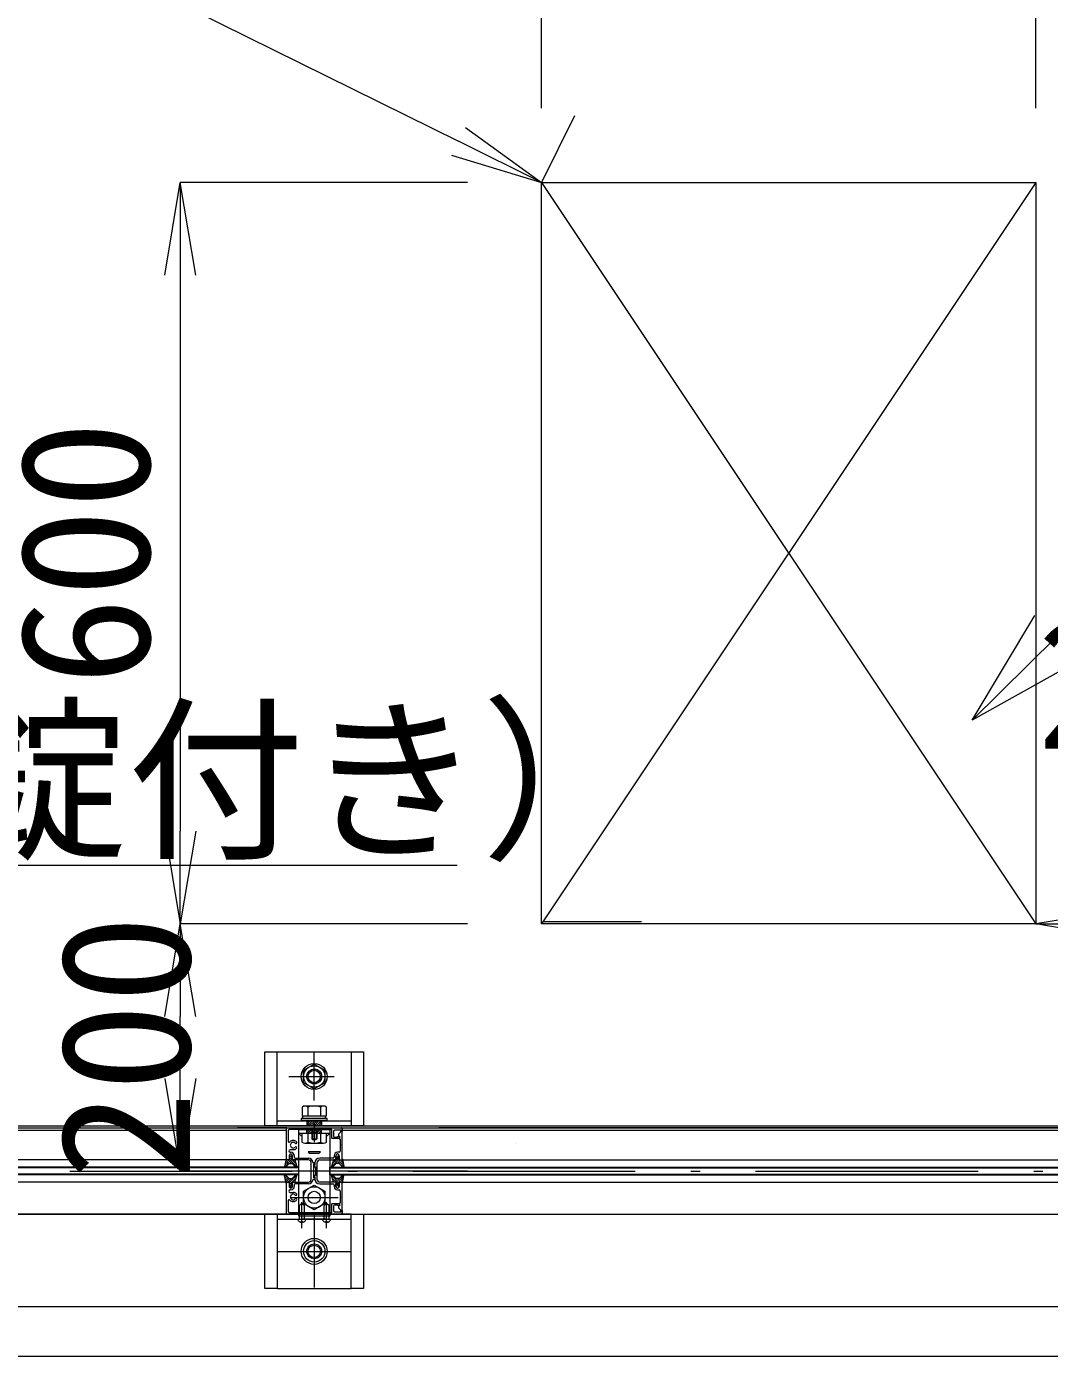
# Model space of a CAD drawing. Header units: millimetres. Extents: x -13466 to 37833, y -11727 to 34084.
# Drawn here: x 9250 to 10077, y 11488 to 12564 of the extents above; entities that cross this region are included whole.
import ezdxf

# ---------------------------------------------------------------- set-up
doc = ezdxf.new("R2010")
doc.units = ezdxf.units.MM
doc.header["$LTSCALE"] = 30
doc.header["$PDSIZE"] = 300
doc.linetypes.add('SXF_一点短鎖線', pattern=[9.25, 6, -1.5, 0.25, -1.5])
for name, color, linetype, lineweight in [('D-BMK', 2, 'SXF_一点短鎖線', 13), ('D-STR-DIM', 7, 'Continuous', 13), ('D-STR-HTXT', 7, 'Continuous', 13), ('D-STR-STR1', 2, 'Continuous', 13), ('D-STR-TXT', 7, 'Continuous', 13)]:
    doc.layers.add(name, color=color, linetype=linetype, lineweight=lineweight)
doc.styles.add('MS ゴシック', font='MS Gothic.ttf')
doc.dimstyles.new('DIM-30-F', dxfattribs={"dimscale": 30, "dimtxt": 3.5, "dimasz": 2.5, "dimexe": 0, "dimexo": 2, "dimgap": 0.8, "dimtad": 1, "dimdec": 0, "dimzin": 0, "dimdsep": 46, "dimtxsty": 'MS ゴシック', "dimblk": 'OPEN', "dimcen": 0.1, "dimaunit": 1, "dimadec": 4, "dimazin": 0, "dimtfac": 1, "dimtdec": 0, "dimtmove": 2, "dimatfit": 3, "dimldrblk": 'OPEN', "dimfxl": 1, "dimtolj": 1, "dimtzin": 0, "dimlwd": -1, "dimlwe": -1, "dimarcsym": 2})

# ---------------------------------------------------------------- blocks, each defined once
blk = doc.blocks.new('_Open')
at = {"color": 0, "linetype": 'ByBlock', "lineweight": -2}
for p, q in [((-1, 0.167), (0, 0)), ((-1, -0.167), (0, 0)), ((0, 0), (-1, 0))]:
    blk.add_line(p, q, dxfattribs=at)
blk = doc.blocks.new('*D16')
at = {"layer": 'D-STR-DIM', "color": 0, "transparency": 16777216}
for p, q in [((10066.3, 11898), (10066.3, 11838)), ((10282.3, 11898), (10282.3, 11838)), ((10207.3, 11838), (10141.3, 11838))]:
    blk.add_line(p, q, dxfattribs=at)
at = {"layer": 'Defpoints', "color": 0, "transparency": 16777216}
for p in [(10066.3, 11838), (10066.3, 11838), (10282.3, 11838)]:
    blk.add_point(p, dxfattribs=at)
at = {"layer": 'D-STR-DIM', "color": 0, "transparency": 16777216, "xscale": 75, "yscale": 75, "zscale": 75, "rotation": 180}
blk.add_blockref('_Open', (10066.3, 11838), dxfattribs=at)
at = {"layer": 'D-STR-DIM', "color": 0, "transparency": 16777216, "xscale": 75, "yscale": 75, "zscale": 75}
blk.add_blockref('_Open', (10282.3, 11838), dxfattribs=at)
at = {"layer": 'D-STR-DIM', "color": 0, "transparency": 16777216, "insert": (10174.3, 12031.5), "char_height": 105, "width": 28696.388, "attachment_point": 5, "style": 'MS ゴシック'}
blk.add_mtext('\\A1;216', dxfattribs=at)
blk = doc.blocks.new('*D17')
at = {"layer": 'D-STR-DIM', "color": 0, "transparency": 16777216}
for p, q in [((9606.3, 11838), (9373.9, 11838)), ((9373.9, 11713), (9373.9, 11763)), ((9606.3, 11638), (9373.9, 11638))]:
    blk.add_line(p, q, dxfattribs=at)
at = {"layer": 'Defpoints', "color": 0, "transparency": 16777216}
for p in [(9373.9, 11838), (9666.3, 11838), (9666.3, 11638)]:
    blk.add_point(p, dxfattribs=at)
at = {"layer": 'D-STR-DIM', "color": 0, "transparency": 16777216, "xscale": 75, "yscale": 75, "zscale": 75}
for p, rotation in [((9373.9, 11838), 90), ((9373.9, 11638), 270)]:
    blk.add_blockref('_Open', p, dxfattribs=dict(at, rotation=rotation))
at = {"layer": 'D-STR-DIM', "color": 0, "transparency": 16777216, "insert": (9330.1, 11738), "char_height": 105, "width": 28708.573, "attachment_point": 5, "rotation": 90, "style": 'MS ゴシック'}
blk.add_mtext('\\A1;200', dxfattribs=at)
blk = doc.blocks.new('*D18')
at = {"layer": 'D-STR-DIM', "color": 0, "transparency": 16777216}
for p, q in [((9606.3, 12438), (9373.9, 12438)), ((9373.9, 12363), (9373.9, 11913)), ((9606.3, 11838), (9373.9, 11838))]:
    blk.add_line(p, q, dxfattribs=at)
at = {"layer": 'Defpoints', "color": 0, "transparency": 16777216}
for p in [(9666.3, 12438), (9373.9, 11838), (9666.3, 11838)]:
    blk.add_point(p, dxfattribs=at)
at = {"layer": 'D-STR-DIM', "color": 0, "transparency": 16777216, "xscale": 75, "yscale": 75, "zscale": 75}
for p, rotation in [((9373.9, 12438), 90), ((9373.9, 11838), 270)]:
    blk.add_blockref('_Open', p, dxfattribs=dict(at, rotation=rotation))
at = {"layer": 'D-STR-DIM', "color": 0, "transparency": 16777216, "insert": (9297.4, 12138), "char_height": 105, "width": 28708.573, "attachment_point": 5, "rotation": 90, "style": 'MS ゴシック'}
blk.add_mtext('\\A1;600', dxfattribs=at)
blk = doc.blocks.new('*D19')
at = {"layer": 'D-STR-DIM', "color": 0, "transparency": 16777216}
for p, q in [((9666.3, 12498), (9666.3, 12587)), ((9741.3, 12587), (9991.3, 12587)), ((10066.3, 12498), (10066.3, 12587))]:
    blk.add_line(p, q, dxfattribs=at)
at = {"layer": 'Defpoints', "color": 0, "transparency": 16777216}
for p in [(10066.3, 12587), (9666.3, 12438), (10066.3, 12438)]:
    blk.add_point(p, dxfattribs=at)
at = {"layer": 'D-STR-DIM', "color": 0, "transparency": 16777216, "xscale": 75, "yscale": 75, "zscale": 75, "rotation": 180}
blk.add_blockref('_Open', (9666.3, 12587), dxfattribs=at)
at = {"layer": 'D-STR-DIM', "color": 0, "transparency": 16777216, "xscale": 75, "yscale": 75, "zscale": 75}
blk.add_blockref('_Open', (10066.3, 12587), dxfattribs=at)
at = {"layer": 'D-STR-DIM', "color": 0, "transparency": 16777216, "insert": (9866.3, 12663.5), "char_height": 105, "width": 28854.797, "attachment_point": 5, "style": 'MS ゴシック'}
blk.add_mtext('\\A1;400', dxfattribs=at)
blk = doc.blocks.new('*D20')
at = {"layer": 'D-STR-DIM', "color": 0, "transparency": 16777216}
for p, q in [((8743.3, 12827.5), (8769.9, 12881.2)), ((8837.1, 12848), (9599.1, 12471.3)), ((9692.9, 12491.8), (9666.3, 12438))]:
    blk.add_line(p, q, dxfattribs=at)
at = {"layer": 'Defpoints', "color": 0, "transparency": 16777216}
for p in [(8769.9, 12881.2), (9666.3, 12438), (9666.3, 12438)]:
    blk.add_point(p, dxfattribs=at)
at = {"layer": 'D-STR-DIM', "color": 0, "transparency": 16777216, "xscale": 75, "yscale": 75, "zscale": 75}
for p, rotation in [((8769.9, 12881.2), 153.6900675261025), ((9666.3, 12438), 333.6900675261025)]:
    blk.add_blockref('_Open', p, dxfattribs=dict(at, rotation=rotation))
at = {"layer": 'D-STR-DIM', "color": 0, "transparency": 16777216, "insert": (9252, 12728.2), "char_height": 105, "width": 46998.713, "attachment_point": 5, "rotation": 333.6901, "style": 'MS ゴシック'}
blk.add_mtext('\\A1;R1000', dxfattribs=at)

msp = doc.modelspace()

# ---------------------------------------------------------------- linework, layer by layer
at = {"layer": 'D-BMK', "linetype": 'SXF_一点短鎖線'}
msp.add_line((5399.481, 11638.012), (10988.159, 11638.012), dxfattribs=at)
at = {"layer": 'D-STR-HTXT', "linetype": 'Continuous'}
for points in [[(6032.306, 14288.012), (10432.306, 14288.012), (10432.306, 11488.012), (6032.306, 11488.012), (6032.306, 14288.012)], [(10014.637, 12002.946), (10447.168, 12429.991), (11430.002, 12429.991)], [(10100.884, 12050.753), (10014.637, 12002.946), (10065.425, 12087.471)], [(7974.018, 11671.963), (8190.283, 11885.486), (9598.009, 11885.486)]]:
    msp.add_lwpolyline(points, dxfattribs=at)
at = {"layer": 'D-STR-STR1', "linetype": 'Continuous', "lineweight": 9}
for p, q in [((9666.306, 12438.012), (10066.306, 11838.012)), ((10066.306, 12438.012), (9666.306, 11838.012)), ((9667.306, 11840.001), (9747.047, 11840.001)), ((9442.306, 11674.512), (9442.306, 11734.512)), ((9442.306, 11734.512), (9452.306, 11734.512)), ((9452.306, 11674.512), (9452.306, 11734.512)), ((9452.306, 11734.512), (9512.306, 11734.512)), ((9482.306, 11695.174), (9482.306, 11733.851)), ((9512.306, 11734.512), (9512.306, 11674.512)), ((9512.306, 11734.512), (9522.306, 11734.512)), ((9522.306, 11734.512), (9522.306, 11674.512)), ((9473.646, 11719.512), (9482.306, 11724.512)), ((9473.646, 11709.512), (9473.646, 11719.512)), ((9482.306, 11724.512), (9490.967, 11719.512)), ((9490.967, 11719.512), (9490.967, 11709.512)), ((9461.815, 11714.512), (9498.439, 11714.512)), ((9482.306, 11704.512), (9473.646, 11709.512)), ((9490.967, 11709.512), (9482.306, 11704.512)), ((9472.506, 11689.779), (9472.506, 11682.512)), ((9489.806, 11690.637), (9474.806, 11690.637)), ((9477.306, 11682.512), (9477.306, 11689.779)), ((9487.306, 11689.779), (9487.306, 11682.512)), ((9492.106, 11682.512), (9492.106, 11689.779)), ((9452.306, 11678.512), (9512.306, 11678.512)), ((9471.806, 11680.512), (9471.806, 11678.512)), ((9492.806, 11680.512), (9471.806, 11680.512)), ((9471.806, 11680.512), (9492.806, 11680.512)), ((9492.806, 11678.512), (9471.806, 11678.512)), ((9492.106, 11682.512), (9472.506, 11682.512)), ((9492.106, 11680.512), (9472.506, 11680.512)), ((9473.106, 11680.512), (9473.106, 11682.512)), ((9491.506, 11680.512), (9473.106, 11680.512)), ((9476.306, 11678.512), (9476.306, 11674.512)), ((9476.306, 11677.521), (9477.297, 11678.512)), ((9476.306, 11675.754), (9477.306, 11676.754)), ((9477.306, 11676.754), (9478.306, 11677.754)), ((9477.306, 11674.986), (9478.306, 11675.986)), ((9478.306, 11677.754), (9479.065, 11678.512)), ((9478.306, 11675.986), (9480.833, 11678.512)), ((9478.601, 11674.512), (9482.306, 11678.218)), ((9480.368, 11674.512), (9482.306, 11676.45)), ((9482.306, 11678.218), (9482.601, 11678.512)), ((9482.306, 11676.45), (9484.368, 11678.512)), ((9482.306, 11674.683), (9486.136, 11678.512)), ((9483.904, 11674.512), (9486.306, 11676.915)), ((9486.306, 11676.915), (9487.306, 11677.915)), ((9486.306, 11675.147), (9487.306, 11676.147)), ((9487.306, 11677.915), (9487.904, 11678.512)), ((9487.306, 11676.147), (9488.306, 11677.147)), ((9487.44, 11674.512), (9488.306, 11675.379)), ((9488.306, 11678.512), (9488.306, 11674.512)), ((9491.506, 11680.512), (9491.506, 11682.512)), ((9492.806, 11678.512), (9492.806, 11680.512)), ((9452.306, 11674.512), (9442.306, 11674.512)), ((9512.306, 11674.512), (9452.306, 11674.512)), ((9476.833, 11674.512), (9477.306, 11674.986)), ((9482.136, 11674.512), (9482.306, 11674.683)), ((9485.672, 11674.512), (9486.306, 11675.147)), ((9522.306, 11674.512), (9512.306, 11674.512)), ((9472.306, 11612.012), (9470.306, 11610.012)), ((9472.306, 11591.904), (9472.306, 11612.691)), ((9472.306, 11612.012), (9474.306, 11610.012)), ((9492.306, 11612.012), (9490.306, 11610.012)), ((9492.306, 11591.904), (9492.306, 11612.691)), ((9492.306, 11612.012), (9494.306, 11610.012)), ((9442.306, 11543.012), (9442.306, 11603.012)), ((9442.306, 11603.012), (9522.306, 11603.012)), ((9452.306, 11603.012), (9452.306, 11543.012)), ((9512.306, 11603.012), (9452.306, 11603.012)), ((9460.106, 11603.012), (9504.506, 11603.012)), ((9470.306, 11599.012), (9470.306, 11610.012)), ((9474.306, 11599.012), (9474.306, 11610.012)), ((9482.306, 11603.012), (9482.306, 11545.685)), ((9490.306, 11599.012), (9490.306, 11610.012)), ((9494.306, 11599.012), (9494.306, 11610.012)), ((9512.306, 11543.012), (9512.306, 11603.012)), ((9522.306, 11603.012), (9522.306, 11543.012)), ((9452.306, 11599.012), (9512.306, 11599.012)), ((9468.806, 11599.012), (9475.806, 11599.012)), ((9469.306, 11599.012), (9475.306, 11599.012)), ((9492.806, 11599.012), (9471.806, 11599.012)), ((9482.306, 11592.351), (9482.306, 11543.674)), ((9488.806, 11599.012), (9495.806, 11599.012)), ((9489.306, 11599.012), (9495.306, 11599.012)), ((9452.968, 11573.012), (9511.645, 11573.012)), ((9452.306, 11543.012), (9442.306, 11543.012)), ((9452.306, 11543.012), (9512.306, 11543.012)), ((9522.306, 11543.012), (9512.306, 11543.012))]:
    msp.add_line(p, q, dxfattribs=at)
at = {"layer": 'D-STR-STR1', "linetype": 'Continuous'}
for p, q in [((9477.306, 11674.986), (9478.306, 11675.986)), ((9482.306, 11676.158), (9482.306, 11661.311)), ((9486.306, 11675.147), (9487.306, 11676.147)), ((9487.44, 11674.512), (9488.306, 11675.379)), ((6227.007, 11673.013), (10237.306, 11673.013)), ((6283.808, 11674.513), (10180.806, 11674.513)), ((8654.506, 11673.012), (9436.665, 11673.012)), ((9459.806, 11670.812), (8654.806, 11670.812)), ((9415.088, 11673.012), (9415.074, 11673.012)), ((9460.106, 11673.012), (9420.336, 11673.012)), ((9427.782, 11673.012), (9427.758, 11673.012)), ((9427.782, 11673.012), (9427.758, 11673.012)), ((9459.806, 11647.812), (9459.806, 11672.712)), ((9460.106, 11673.012), (9504.506, 11673.012)), ((9461.206, 11670.612), (9461.206, 11662.145)), ((9496.606, 11671.612), (9462.206, 11671.612)), ((9502.306, 11674.512), (9462.306, 11674.512)), ((9469.806, 11671.612), (9494.806, 11671.612)), ((9469.806, 11601.612), (9469.806, 11671.612)), ((9469.806, 11668.612), (9494.806, 11668.612)), ((9472.306, 11668.612), (9472.306, 11661.345)), ((9472.306, 11668.612), (9492.306, 11668.612)), ((9476.306, 11668.612), (9476.306, 11671.612)), ((9476.306, 11671.334), (9476.585, 11671.612)), ((9476.306, 11669.566), (9478.353, 11671.612)), ((9476.833, 11674.512), (9477.306, 11674.986)), ((9477.121, 11668.612), (9480.121, 11671.612)), ((9477.306, 11661.345), (9477.306, 11668.612)), ((9478.806, 11673.012), (9485.806, 11673.012)), ((9478.806, 11673.012), (9480.306, 11671.512)), ((9478.889, 11668.612), (9481.889, 11671.612)), ((9480.306, 11671.612), (9480.306, 11668.612)), ((9480.306, 11671.512), (9484.306, 11671.512)), ((9480.306, 11671.512), (9480.306, 11664.115)), ((9480.656, 11668.612), (9482.306, 11670.263)), ((9480.806, 11671.512), (9480.806, 11663.512)), ((9482.136, 11674.512), (9482.306, 11674.683)), ((9482.306, 11670.263), (9483.656, 11671.612)), ((9482.424, 11668.612), (9485.424, 11671.612)), ((9483.806, 11671.512), (9483.806, 11663.512)), ((9484.192, 11668.612), (9487.192, 11671.612)), ((9485.806, 11673.012), (9484.306, 11671.512)), ((9484.306, 11671.612), (9484.306, 11668.612)), ((9484.306, 11671.512), (9484.306, 11664.115)), ((9485.672, 11674.512), (9486.306, 11675.147)), ((9485.96, 11668.612), (9488.306, 11670.959)), ((9487.306, 11668.612), (9487.306, 11661.345)), ((9487.727, 11668.612), (9488.306, 11669.191)), ((9488.306, 11668.612), (9488.306, 11671.612)), ((9492.306, 11661.345), (9492.306, 11668.612)), ((9494.806, 11671.612), (9494.806, 11601.612)), ((9496.606, 11664.612), (9496.606, 11671.612)), ((9497.806, 11670.012), (9497.806, 11666.512)), ((9503.806, 11671.012), (9498.806, 11671.012)), ((9498.806, 11665.512), (9501.206, 11665.512)), ((9500.758, 11674.512), (10230.561, 11674.512)), ((9501.206, 11665.512), (9501.206, 11666.012)), ((9501.206, 11666.012), (9502.706, 11666.012)), ((9504.006, 11669.912), (9501.906, 11667.812)), ((9501.906, 11667.812), (9501.906, 11666.212)), ((9501.906, 11666.212), (9502.806, 11666.212)), ((9502.706, 11666.012), (9502.706, 11664.612)), ((9502.806, 11666.212), (9502.806, 11663.912)), ((9503.806, 11670.012), (9503.806, 11671.012)), ((9504.806, 11670.012), (9503.806, 11670.012)), ((9504.806, 11669.912), (9504.006, 11669.912)), ((9504.506, 11673.012), (9643.451, 11673.012)), ((9504.806, 11672.712), (9504.806, 11670.012)), ((9504.806, 11647.812), (9504.806, 11672.712)), ((9504.806, 11647.812), (9504.806, 11669.912)), ((10250.608, 11670.812), (9504.83, 11670.812)), ((10230.561, 11673.012), (9583.108, 11673.012)), ((9592.808, 11673.012), (10230.561, 11673.012)), ((9463.113, 11659.512), (9462.806, 11659.012)), ((9462.806, 11659.012), (9463.113, 11658.512)), ((9465.306, 11655.262), (9462.831, 11655.262)), ((9465.306, 11661.512), (9464.806, 11661.206)), ((9464.806, 11656.819), (9465.306, 11656.512)), ((9465.806, 11661.206), (9465.306, 11661.512)), ((9465.306, 11656.512), (9465.806, 11656.819)), ((9474.806, 11660.487), (9489.806, 11660.487)), ((9480.306, 11664.115), (9480.806, 11663.615)), ((9480.306, 11664.012), (9484.306, 11664.012)), ((9480.806, 11663.512), (9483.806, 11663.512)), ((9483.806, 11663.615), (9484.306, 11664.115)), ((9502.406, 11664.312), (9496.906, 11664.312)), ((9502.806, 11663.912), (9503.406, 11663.912)), ((9503.406, 11663.912), (9503.406, 11659.471)), ((9503.406, 11658.554), (9503.406, 11654.212)), ((9644.795, 11660.163), (9644.819, 11660.163)), ((9644.795, 11660.163), (9644.819, 11660.163)), ((9460.606, 11647.012), (8684.432, 11647.012)), ((9459.499, 11647.849), (9458.361, 11641.662)), ((9458.758, 11643.819), (9459.806, 11642.771)), ((9459.033, 11645.312), (9459.806, 11644.538)), ((9459.156, 11641.012), (9461.886, 11643.858)), ((9459.307, 11646.805), (9459.806, 11646.306)), ((9459.806, 11648.012), (9459.806, 11647.012)), ((9462.356, 11647.012), (9459.806, 11647.012)), ((9459.806, 11646.306), (9462.117, 11643.995)), ((9459.806, 11644.538), (9461.201, 11643.144)), ((9461.406, 11647.012), (9460.606, 11647.012)), ((9460.868, 11647.012), (9463.868, 11644.012)), ((9462.006, 11650.412), (9462.006, 11648.012)), ((9462.006, 11648.012), (9462.206, 11648.012)), ((9462.206, 11648.012), (9462.206, 11647.812)), ((9462.247, 11644.012), (9464.466, 11644.012)), ((9462.356, 11647.012), (9462.356, 11650.812)), ((9462.356, 11649.059), (9464.121, 11647.295)), ((9462.356, 11647.292), (9468.329, 11641.319)), ((9462.363, 11650.82), (9464.121, 11649.062)), ((9462.831, 11653.212), (9463.406, 11653.212)), ((9464.662, 11649.191), (9464.121, 11650.812)), ((9464.121, 11649.696), (9464.662, 11649.191)), ((9464.121, 11649.696), (9464.121, 11647.012)), ((9464.121, 11647.012), (9466.602, 11647.012)), ((9464.403, 11647.012), (9467.664, 11643.752)), ((9464.606, 11647.812), (9464.606, 11648.012)), ((9464.606, 11648.012), (9464.806, 11648.012)), ((9464.806, 11648.012), (9464.806, 11650.412)), ((9467.556, 11641.012), (9464.827, 11643.858)), ((9477.806, 11647.012), (9465.406, 11647.012)), ((9466.171, 11647.012), (9466.81, 11646.373)), ((9466.206, 11650.412), (9466.206, 11649.212)), ((9466.602, 11647.012), (9468.343, 11641.667)), ((9467.006, 11648.412), (9477.806, 11648.412)), ((9477.306, 11653.512), (9478.306, 11652.512)), ((9487.306, 11653.512), (9477.306, 11653.512)), ((9478.306, 11652.512), (9486.306, 11652.512)), ((9479.806, 11638.471), (9479.806, 11645.012)), ((9481.206, 11645.012), (9482.806, 11645.012)), ((9482.806, 11643.512), (9481.806, 11643.512)), ((9481.806, 11643.512), (9481.806, 11638.012)), ((9482.806, 11645.012), (9482.806, 11643.512)), ((9482.806, 11644.412), (9482.806, 11643.012)), ((9484.806, 11638.471), (9484.806, 11645.012)), ((9486.306, 11652.512), (9487.306, 11653.512)), ((9497.406, 11648.412), (9486.806, 11648.412)), ((9486.806, 11647.012), (9499.206, 11647.012)), ((9486.806, 11647.012), (9499.206, 11647.012)), ((9498.011, 11647.012), (9496.27, 11641.667)), ((9502.256, 11647.292), (9496.284, 11641.319)), ((9500.209, 11647.012), (9496.949, 11643.752)), ((9497.056, 11641.012), (9499.786, 11643.858)), ((9498.442, 11647.012), (9497.802, 11646.373)), ((9500.492, 11647.012), (9498.011, 11647.012)), ((9498.406, 11650.412), (9498.406, 11649.412)), ((9499.806, 11648.012), (9499.806, 11650.412)), ((9499.806, 11648.012), (9499.806, 11650.412)), ((9500.006, 11648.012), (9499.806, 11648.012)), ((9500.006, 11648.012), (9499.806, 11648.012)), ((9500.006, 11647.812), (9500.006, 11648.012)), ((9500.006, 11647.812), (9500.006, 11648.012)), ((9502.366, 11644.012), (9500.147, 11644.012)), ((9502.25, 11650.82), (9500.492, 11649.062)), ((9500.492, 11649.696), (9500.492, 11647.012)), ((9502.256, 11649.059), (9500.492, 11647.295)), ((9503.745, 11647.012), (9500.745, 11644.012)), ((9502.406, 11653.212), (9501.206, 11653.212)), ((9502.256, 11647.012), (9502.256, 11650.812)), ((9502.256, 11647.012), (9504.806, 11647.012)), ((9502.606, 11648.012), (9502.406, 11648.012)), ((9502.406, 11648.012), (9502.406, 11647.812)), ((9502.606, 11648.012), (9502.406, 11648.012)), ((9502.406, 11648.012), (9502.406, 11647.812)), ((9504.806, 11646.306), (9502.496, 11643.995)), ((9502.606, 11650.412), (9502.606, 11648.012)), ((9502.606, 11650.412), (9502.606, 11648.012)), ((9505.456, 11641.012), (9502.727, 11643.858)), ((9503.206, 11647.012), (9504.006, 11647.012)), ((9503.206, 11647.012), (9504.006, 11647.012)), ((9504.806, 11644.538), (9503.412, 11643.144)), ((9504.006, 11647.012), (9643.451, 11647.012)), ((9504.806, 11648.012), (9504.806, 11647.012)), ((9505.306, 11646.805), (9504.806, 11646.306)), ((9505.58, 11645.312), (9504.806, 11644.538)), ((9505.855, 11643.819), (9504.806, 11642.771)), ((9505.114, 11647.849), (9506.252, 11641.662)), ((9573.645, 11647.012), (10233.035, 11647.012)), ((9469.806, 11641.012), (8684.432, 11641.012)), ((9469.806, 11640.512), (8684.432, 11640.512)), ((9469.806, 11635.512), (8684.432, 11635.512)), ((9469.806, 11635.012), (8684.432, 11635.012)), ((9459.499, 11628.176), (9458.361, 11634.362)), ((9458.483, 11642.326), (9459.47, 11641.339)), ((9458.483, 11633.698), (9459.47, 11634.685)), ((9458.758, 11632.206), (9459.806, 11633.254)), ((9458.838, 11635.012), (9459.156, 11635.012)), ((9459.156, 11635.012), (9461.886, 11632.166)), ((9459.806, 11642.771), (9460.335, 11642.242)), ((9459.806, 11633.254), (9460.335, 11633.783)), ((9459.806, 11631.486), (9461.201, 11632.881)), ((9462.356, 11628.733), (9468.329, 11634.706)), ((9467.556, 11635.012), (9464.827, 11632.166)), ((9466.602, 11629.012), (9468.343, 11634.358)), ((9467.868, 11641.012), (9467.556, 11641.012)), ((9467.868, 11635.012), (9467.556, 11635.012)), ((9479.806, 11631.012), (9479.806, 11637.554)), ((9481.806, 11638.012), (9481.806, 11632.512)), ((9481.806, 11632.512), (9482.806, 11632.512)), ((9482.806, 11643.012), (9482.506, 11643.012)), ((9482.506, 11643.012), (9482.506, 11641.512)), ((9482.506, 11641.512), (9483.406, 11641.512)), ((9483.406, 11634.512), (9482.506, 11634.512)), ((9482.506, 11634.512), (9482.506, 11633.012)), ((9482.506, 11633.012), (9482.806, 11633.012)), ((9482.806, 11633.012), (9482.806, 11631.612)), ((9482.806, 11632.512), (9482.806, 11631.012)), ((9483.406, 11641.512), (9483.406, 11634.512)), ((9484.806, 11631.012), (9484.806, 11637.554)), ((9494.806, 11635.012), (9494.806, 11641.012)), ((9494.806, 11641.012), (9876.469, 11641.012)), ((9494.806, 11640.512), (9876.469, 11640.512)), ((9494.806, 11635.512), (9876.469, 11635.512)), ((9494.806, 11635.012), (9876.469, 11635.012)), ((9498.011, 11629.012), (9496.27, 11634.358)), ((9502.256, 11628.733), (9496.284, 11634.706)), ((9496.745, 11641.012), (9497.056, 11641.012)), ((9496.745, 11635.012), (9497.056, 11635.012)), ((9497.056, 11635.012), (9499.786, 11632.166)), ((9505.456, 11635.012), (9502.727, 11632.166)), ((9504.806, 11631.486), (9503.412, 11632.881)), ((9504.806, 11642.771), (9504.278, 11642.242)), ((9504.806, 11633.254), (9504.278, 11633.783)), ((9505.855, 11632.206), (9504.806, 11633.254)), ((9505.114, 11628.176), (9506.252, 11634.362)), ((9506.13, 11642.326), (9505.143, 11641.339)), ((9506.13, 11633.698), (9505.143, 11634.685)), ((9505.775, 11635.012), (9505.456, 11635.012)), ((9865.898, 11641.012), (10233.035, 11641.012)), ((9865.898, 11640.512), (10233.035, 11640.512)), ((9865.898, 11635.512), (10233.035, 11635.512)), ((9865.898, 11635.012), (10233.035, 11635.012)), ((9460.606, 11629.012), (8684.432, 11629.012)), ((9459.033, 11630.713), (9459.806, 11631.486)), ((9459.307, 11629.22), (9459.806, 11629.719)), ((9459.806, 11629.719), (9462.117, 11632.029)), ((9459.806, 11628.012), (9459.806, 11629.012)), ((9462.356, 11629.012), (9459.806, 11629.012)), ((9459.806, 11603.312), (9459.806, 11628.212)), ((9460.606, 11629.012), (9461.406, 11629.012)), ((9460.868, 11629.012), (9463.868, 11632.012)), ((9462.206, 11628.012), (9462.006, 11628.012)), ((9462.006, 11628.012), (9462.006, 11625.612)), ((9462.206, 11628.212), (9462.206, 11628.012)), ((9462.247, 11632.012), (9464.466, 11632.012)), ((9462.356, 11629.012), (9462.356, 11625.213)), ((9462.356, 11626.965), (9464.121, 11628.73)), ((9462.363, 11625.204), (9464.121, 11626.962)), ((9463.406, 11622.812), (9462.831, 11622.812)), ((9464.121, 11629.012), (9466.602, 11629.012)), ((9464.121, 11626.329), (9464.121, 11629.012)), ((9464.662, 11626.834), (9464.121, 11625.213)), ((9464.121, 11626.329), (9464.662, 11626.834)), ((9464.403, 11629.012), (9467.664, 11632.273)), ((9464.606, 11628.012), (9464.606, 11628.212)), ((9464.806, 11628.012), (9464.606, 11628.012)), ((9464.806, 11625.612), (9464.806, 11628.012)), ((9465.406, 11629.012), (9477.806, 11629.012)), ((9466.171, 11629.012), (9466.81, 11629.652)), ((9466.206, 11626.812), (9466.206, 11625.612)), ((9477.806, 11627.612), (9467.006, 11627.612)), ((9473.646, 11621.612), (9482.306, 11626.612)), ((9473.646, 11611.612), (9473.646, 11621.612)), ((9482.806, 11631.012), (9481.206, 11631.012)), ((9482.306, 11626.612), (9490.967, 11621.612)), ((9499.206, 11629.012), (9486.806, 11629.012)), ((9499.206, 11629.012), (9486.806, 11629.012)), ((9486.806, 11627.612), (9497.406, 11627.612)), ((9490.967, 11621.612), (9490.967, 11611.612)), ((9500.209, 11629.012), (9496.949, 11632.273)), ((9498.442, 11629.012), (9497.802, 11629.652)), ((9500.492, 11629.012), (9498.011, 11629.012)), ((9498.406, 11626.612), (9498.406, 11625.612)), ((9499.806, 11625.612), (9499.806, 11628.012)), ((9499.806, 11628.012), (9500.006, 11628.012)), ((9499.806, 11625.612), (9499.806, 11628.012)), ((9499.806, 11628.012), (9500.006, 11628.012)), ((9500.006, 11628.012), (9500.006, 11628.212)), ((9500.006, 11628.012), (9500.006, 11628.212)), ((9502.366, 11632.012), (9500.147, 11632.012)), ((9500.492, 11626.329), (9500.492, 11629.012)), ((9502.256, 11626.965), (9500.492, 11628.73)), ((9502.25, 11625.204), (9500.492, 11626.962)), ((9503.745, 11629.012), (9500.745, 11632.012)), ((9501.206, 11622.812), (9502.406, 11622.812)), ((9502.256, 11629.012), (9504.806, 11629.012)), ((9502.256, 11629.012), (9502.256, 11625.213)), ((9502.406, 11628.212), (9502.406, 11628.012)), ((9502.406, 11628.212), (9502.406, 11628.012)), ((9502.406, 11628.012), (9502.606, 11628.012)), ((9502.406, 11628.012), (9502.606, 11628.012)), ((9504.806, 11629.719), (9502.496, 11632.029)), ((9502.606, 11628.012), (9502.606, 11625.612)), ((9502.606, 11628.012), (9502.606, 11625.612)), ((9504.006, 11629.012), (9503.206, 11629.012)), ((9504.006, 11629.012), (9503.206, 11629.012)), ((9503.406, 11621.812), (9503.406, 11617.471)), ((9504.006, 11629.012), (9876.469, 11629.012)), ((9505.58, 11630.713), (9504.806, 11631.486)), ((9505.306, 11629.22), (9504.806, 11629.719)), ((9504.806, 11628.012), (9504.806, 11629.012)), ((9504.806, 11606.112), (9504.806, 11628.212)), ((9504.806, 11603.312), (9504.806, 11628.212)), ((9574.206, 11629.012), (10233.035, 11629.012)), ((9461.206, 11613.88), (9461.206, 11605.412)), ((9463.113, 11617.512), (9462.806, 11617.012)), ((9462.806, 11617.012), (9463.113, 11616.512)), ((9462.831, 11620.762), (9465.306, 11620.762)), ((9462.968, 11616.612), (9501.645, 11616.612)), ((9465.306, 11619.512), (9464.806, 11619.206)), ((9464.806, 11614.819), (9465.306, 11614.512)), ((9465.806, 11619.206), (9465.306, 11619.512)), ((9465.306, 11614.512), (9465.806, 11614.819)), ((9472.306, 11612.012), (9470.306, 11610.012)), ((9472.306, 11612.012), (9474.306, 11610.012)), ((9482.306, 11606.612), (9473.646, 11611.612)), ((9490.967, 11611.612), (9482.306, 11606.612)), ((9492.306, 11612.012), (9490.306, 11610.012)), ((9492.306, 11612.012), (9494.306, 11610.012)), ((9496.606, 11604.412), (9496.606, 11611.412)), ((9496.906, 11611.712), (9502.406, 11611.712)), ((9502.706, 11611.412), (9502.706, 11610.012)), ((9503.406, 11612.112), (9502.806, 11612.112)), ((9502.806, 11612.112), (9502.806, 11609.812)), ((9503.406, 11616.554), (9503.406, 11612.112)), ((6227.007, 11603.013), (10237.306, 11603.013)), ((9460.106, 11603.012), (8684.432, 11603.012)), ((9460.106, 11603.012), (9459.296, 11603.012)), ((9504.506, 11603.012), (9460.106, 11603.012)), ((9462.206, 11604.412), (9496.606, 11604.412)), ((9502.306, 11603.012), (9462.306, 11603.012)), ((9494.806, 11601.612), (9469.806, 11601.612)), ((9497.806, 11609.512), (9497.806, 11606.012)), ((9501.206, 11610.512), (9498.806, 11610.512)), ((9498.806, 11605.012), (9503.806, 11605.012)), ((9501.206, 11610.012), (9501.206, 11610.512)), ((9502.706, 11610.012), (9501.206, 11610.012)), ((9502.806, 11609.812), (9501.906, 11609.812)), ((9501.906, 11609.812), (9501.906, 11608.212)), ((9501.906, 11608.212), (9504.006, 11606.112)), ((9503.806, 11605.012), (9503.806, 11606.012)), ((9503.806, 11606.012), (9504.806, 11606.012)), ((9504.006, 11606.112), (9504.806, 11606.112)), ((9504.506, 11603.012), (9643.451, 11603.012)), ((9504.806, 11606.012), (9504.806, 11603.312)), ((9525.716, 11603.012), (9525.675, 11603.012)), ((9592.808, 11603.012), (10233.035, 11603.012)), ((10392.307, 11528.013), (6072.308, 11528.012)), ((10392.307, 11528.013), (6072.308, 11528.012))]:
    msp.add_line(p, q, dxfattribs=at)
at = {"layer": 'D-STR-STR1', "linetype": 'Continuous', "lineweight": 9}
msp.add_lwpolyline([(9666.306, 11838.012), (9666.306, 12438.012), (10066.306, 12438.012), (10066.306, 11838.012), (9666.306, 11838.012)], dxfattribs=at)
for centre, radius in [((9482.306, 11714.512), 10.5), ((9482.306, 11714.512), 8.66), ((9482.306, 11714.512), 6), ((9482.306, 11714.512), 5), ((9482.306, 11573.012), 10.5), ((9482.306, 11573.012), 8.66), ((9482.306, 11573.012), 6), ((9482.306, 11573.012), 5)]:
    msp.add_circle(centre, radius, dxfattribs=at)
at = {"layer": 'D-STR-STR1', "linetype": 'Continuous'}
for radius in [8.66, 5]:
    msp.add_circle((9482.306, 11616.612), radius, dxfattribs=at)
at = {"layer": 'D-STR-STR1', "linetype": 'SXF_一点短鎖線'}
msp.add_arc((9666.306, 12438.012), 1000, 89.730351, 228.390823, dxfattribs=at)
at = {"layer": 'D-STR-STR1', "linetype": 'Continuous', "lineweight": 9}
for centre, radius, start, end in [((9474.906, 11686.851), 3.786, 50.661802, 129.338198), ((9482.306, 11675.637), 15, 70.528779, 109.471221), ((9489.706, 11686.851), 3.786, 50.661802, 129.338198), ((9472.306, 11600.068), 3.656, 196.785848, 343.214152), ((9470.866, 11598.592), 1.778, 261.452779, 324.120772), ((9473.667, 11598.456), 1.635, 213.655992, 285.028049), ((9492.306, 11600.068), 3.656, 196.785848, 343.214152), ((9490.866, 11598.592), 1.778, 261.452779, 324.120772), ((9493.667, 11598.456), 1.635, 213.655992, 285.028049)]:
    msp.add_arc(centre, radius, start, end, dxfattribs=at)
at = {"layer": 'D-STR-STR1', "linetype": 'Continuous'}
for centre, radius, start, end in [((9460.106, 11672.712), 0.3, 90, 180), ((9462.206, 11670.612), 1, 90, 180), ((9472.306, 11668.612), 2, 180, 270), ((9492.306, 11668.612), 2, 270, 0), ((9496.906, 11664.612), 0.3, 180, 270), ((9498.806, 11670.012), 1, 90, 180), ((9498.806, 11666.512), 1, 180, 270), ((9502.406, 11664.612), 0.3, 270, 0), ((9504.506, 11672.712), 0.3, 0, 90), ((9462.006, 11662.145), 0.8, 180, 316.491707), ((9462.831, 11654.237), 1.025, 90, 270), ((9465.306, 11659.012), 3.75, 44.477512, 136.491707), ((9465.306, 11659.012), 2.25, 102.839588, 167.160412), ((9465.306, 11659.012), 2.25, 192.839588, 257.160412), ((9465.306, 11659.012), 3.75, 270, 315.522488), ((9465.306, 11659.012), 2.25, 44.477512, 77.160412), ((9465.306, 11659.012), 2.25, 282.839588, 315.522488), ((9467.447, 11661.114), 0.75, 224.477512, 44.477512), ((9467.447, 11656.91), 0.75, 315.522488, 135.522488), ((9474.806, 11664.559), 4.072, 232.121121, 307.878879), ((9482.306, 11675.487), 15, 250.528779, 289.471221), ((9489.806, 11664.559), 4.072, 232.121121, 307.878879), ((9502.406, 11654.212), 1, 270, 360), ((9503.206, 11659.012), 0.5, 293.578178, 66.421822), ((9460.606, 11647.812), 0.8, 180, 270), ((9461.406, 11647.812), 0.8, 270, 360), ((9462.247, 11643.512), 0.5, 90, 136.197155), ((9463.406, 11650.412), 1.4, 360, 180), ((9463.406, 11650.412), 2.8, 360, 90), ((9464.466, 11643.512), 0.5, 43.802845, 90), ((9465.406, 11647.812), 0.8, 180, 270), ((9467.006, 11649.212), 0.8, 180, 270), ((9477.806, 11645.012), 3.4, 0, 90), ((9477.806, 11645.012), 2, 0, 90), ((9486.806, 11644.412), 4, 90, 180), ((9486.806, 11645.012), 2, 90, 180), ((9497.406, 11649.412), 1, 270, 0), ((9501.206, 11650.412), 2.8, 90, 180), ((9499.206, 11647.812), 0.8, 270, 360), ((9499.206, 11647.812), 0.8, 270, 0), ((9500.147, 11643.512), 0.5, 90, 136.197155), ((9501.206, 11650.412), 1.4, 0, 180), ((9502.366, 11643.512), 0.5, 43.802845, 90), ((9503.206, 11647.812), 0.8, 180, 270), ((9503.206, 11647.812), 0.8, 180, 270), ((9504.006, 11647.812), 0.8, 270, 360), ((9504.006, 11647.812), 0.8, 270, 360), ((9458.838, 11641.512), 0.5, 162.54523, 270), ((9458.838, 11634.512), 0.5, 90, 197.45477), ((9467.868, 11641.512), 0.5, 270, 18.040314), ((9467.868, 11634.512), 0.5, 341.959686, 90), ((9479.606, 11638.012), 0.5, 293.578178, 66.421822), ((9485.006, 11638.012), 0.5, 113.578178, 180), ((9485.006, 11638.012), 0.5, 180, 246.421822), ((9496.745, 11641.512), 0.5, 161.959686, 270), ((9496.745, 11634.512), 0.5, 90, 198.040314), ((9505.775, 11641.512), 0.5, 270, 17.45477), ((9505.775, 11634.512), 0.5, 342.54523, 90), ((9460.606, 11628.212), 0.8, 90, 180), ((9461.406, 11628.212), 0.8, 0, 90), ((9462.831, 11621.787), 1.025, 90, 270), ((9462.247, 11632.512), 0.5, 223.802845, 270), ((9463.406, 11625.612), 1.4, 180, 360), ((9463.239, 11625.892), 1.114, 217.585117, 322.414883), ((9463.406, 11625.612), 2.8, 270, 0), ((9464.466, 11632.512), 0.5, 270, 316.197155), ((9465.406, 11628.212), 0.8, 90, 180), ((9467.006, 11626.812), 0.8, 90, 180), ((9477.806, 11631.012), 2, 270, 0), ((9477.806, 11631.012), 3.4, 270, 0), ((9486.806, 11631.612), 4, 180, 270), ((9486.806, 11631.012), 2, 180, 270), ((9497.406, 11626.612), 1, 0, 90), ((9501.206, 11625.612), 2.8, 180, 270), ((9499.206, 11628.212), 0.8, 360, 90), ((9499.206, 11628.212), 0.8, 360, 90), ((9500.147, 11632.512), 0.5, 223.802845, 270), ((9501.206, 11625.612), 1.4, 180, 0), ((9502.366, 11632.512), 0.5, 270, 316.197155), ((9503.206, 11628.212), 0.8, 90, 180), ((9503.206, 11628.212), 0.8, 90, 180), ((9502.406, 11621.812), 1, 0, 90), ((9504.006, 11628.212), 0.8, 360, 90), ((9504.006, 11628.212), 0.8, 0, 90), ((9462.006, 11613.88), 0.8, 43.508293, 180), ((9465.306, 11617.012), 3.75, 223.508293, 315.522488), ((9465.306, 11617.012), 2.25, 102.839588, 167.160412), ((9465.306, 11617.012), 2.25, 192.839588, 257.160412), ((9465.306, 11617.012), 3.75, 44.477512, 90), ((9465.306, 11617.012), 2.25, 44.477512, 77.160412), ((9465.306, 11617.012), 2.25, 282.839588, 315.522488), ((9467.447, 11619.114), 0.75, 224.477512, 44.477512), ((9467.447, 11614.91), 0.75, 315.522488, 135.522488), ((9496.906, 11611.412), 0.3, 90, 180), ((9502.406, 11611.412), 0.3, 360, 90), ((9503.206, 11617.012), 0.5, 293.578178, 66.421822), ((9460.106, 11603.312), 0.3, 180, 270), ((9462.206, 11605.412), 1, 180, 270), ((9498.806, 11609.512), 1, 90, 180), ((9498.806, 11606.012), 1, 180, 270), ((9504.506, 11603.312), 0.3, 270, 360)]:
    msp.add_arc(centre, radius, start, end, dxfattribs=at)

# ---------------------------------------------------------------- texts
at = {"layer": 'D-STR-TXT', "style": 'MS ゴシック'}
msp.add_text('片開きドア（施錠付き）', height=105, dxfattribs=at).set_placement((8185.376, 11901.676))

# ---------------------------------------------------------------- dimensions: what is measured, and where the dimension line sits
at = {"layer": 'D-STR-DIM'}
for base, p1, p2, angle, picture, middle in [((9373.908, 11838.012), (9666.306, 12438.012), (9666.306, 11838.012), 270, '*D18', (9297.408, 12138.012)), ((10066.306, 11838.012), (10282.306, 11838.012), (10066.306, 11838.012), 180, '*D16', (10174.306, 12031.512))]:
    dim = msp.add_linear_dim(base=base, p1=p1, p2=p2, angle=angle, dimstyle='DIM-30-F', dxfattribs=at)
    dim.commit()
    dim.dimension.update_dxf_attribs({"geometry": picture, "text_midpoint": middle})
dim = msp.add_linear_dim(base=(9373.908, 11838.012), p1=(9666.3, 11638.012), p2=(9666.3, 11838.012), angle=90, dimstyle='DIM-30-F', dxfattribs=at)
dim.commit()
dim.dimension.update_dxf_attribs({"geometry": '*D17', "text_midpoint": (9330.087, 11738.012), "dimtype": 160, "text_rotation": 90})
dim = msp.add_linear_dim(base=(9666.306, 12438.012), p1=(8769.897, 12881.239), p2=(9666.306, 12438.012), angle=333.690068, text='R<>', dimstyle='DIM-30-F', dxfattribs=at)
dim.commit()
dim.dimension.update_dxf_attribs({"geometry": '*D20', "text_midpoint": (9252.008, 12728.201)})
dim = msp.add_linear_dim(base=(10066.306, 12587.012), p1=(9666.306, 12438.012), p2=(10066.306, 12438.012), dimstyle='DIM-30-F', dxfattribs=at)
dim.commit()
dim.dimension.update_dxf_attribs({"geometry": '*D19', "text_midpoint": (9866.306, 12663.512)})

doc.saveas('drawing.dxf')
